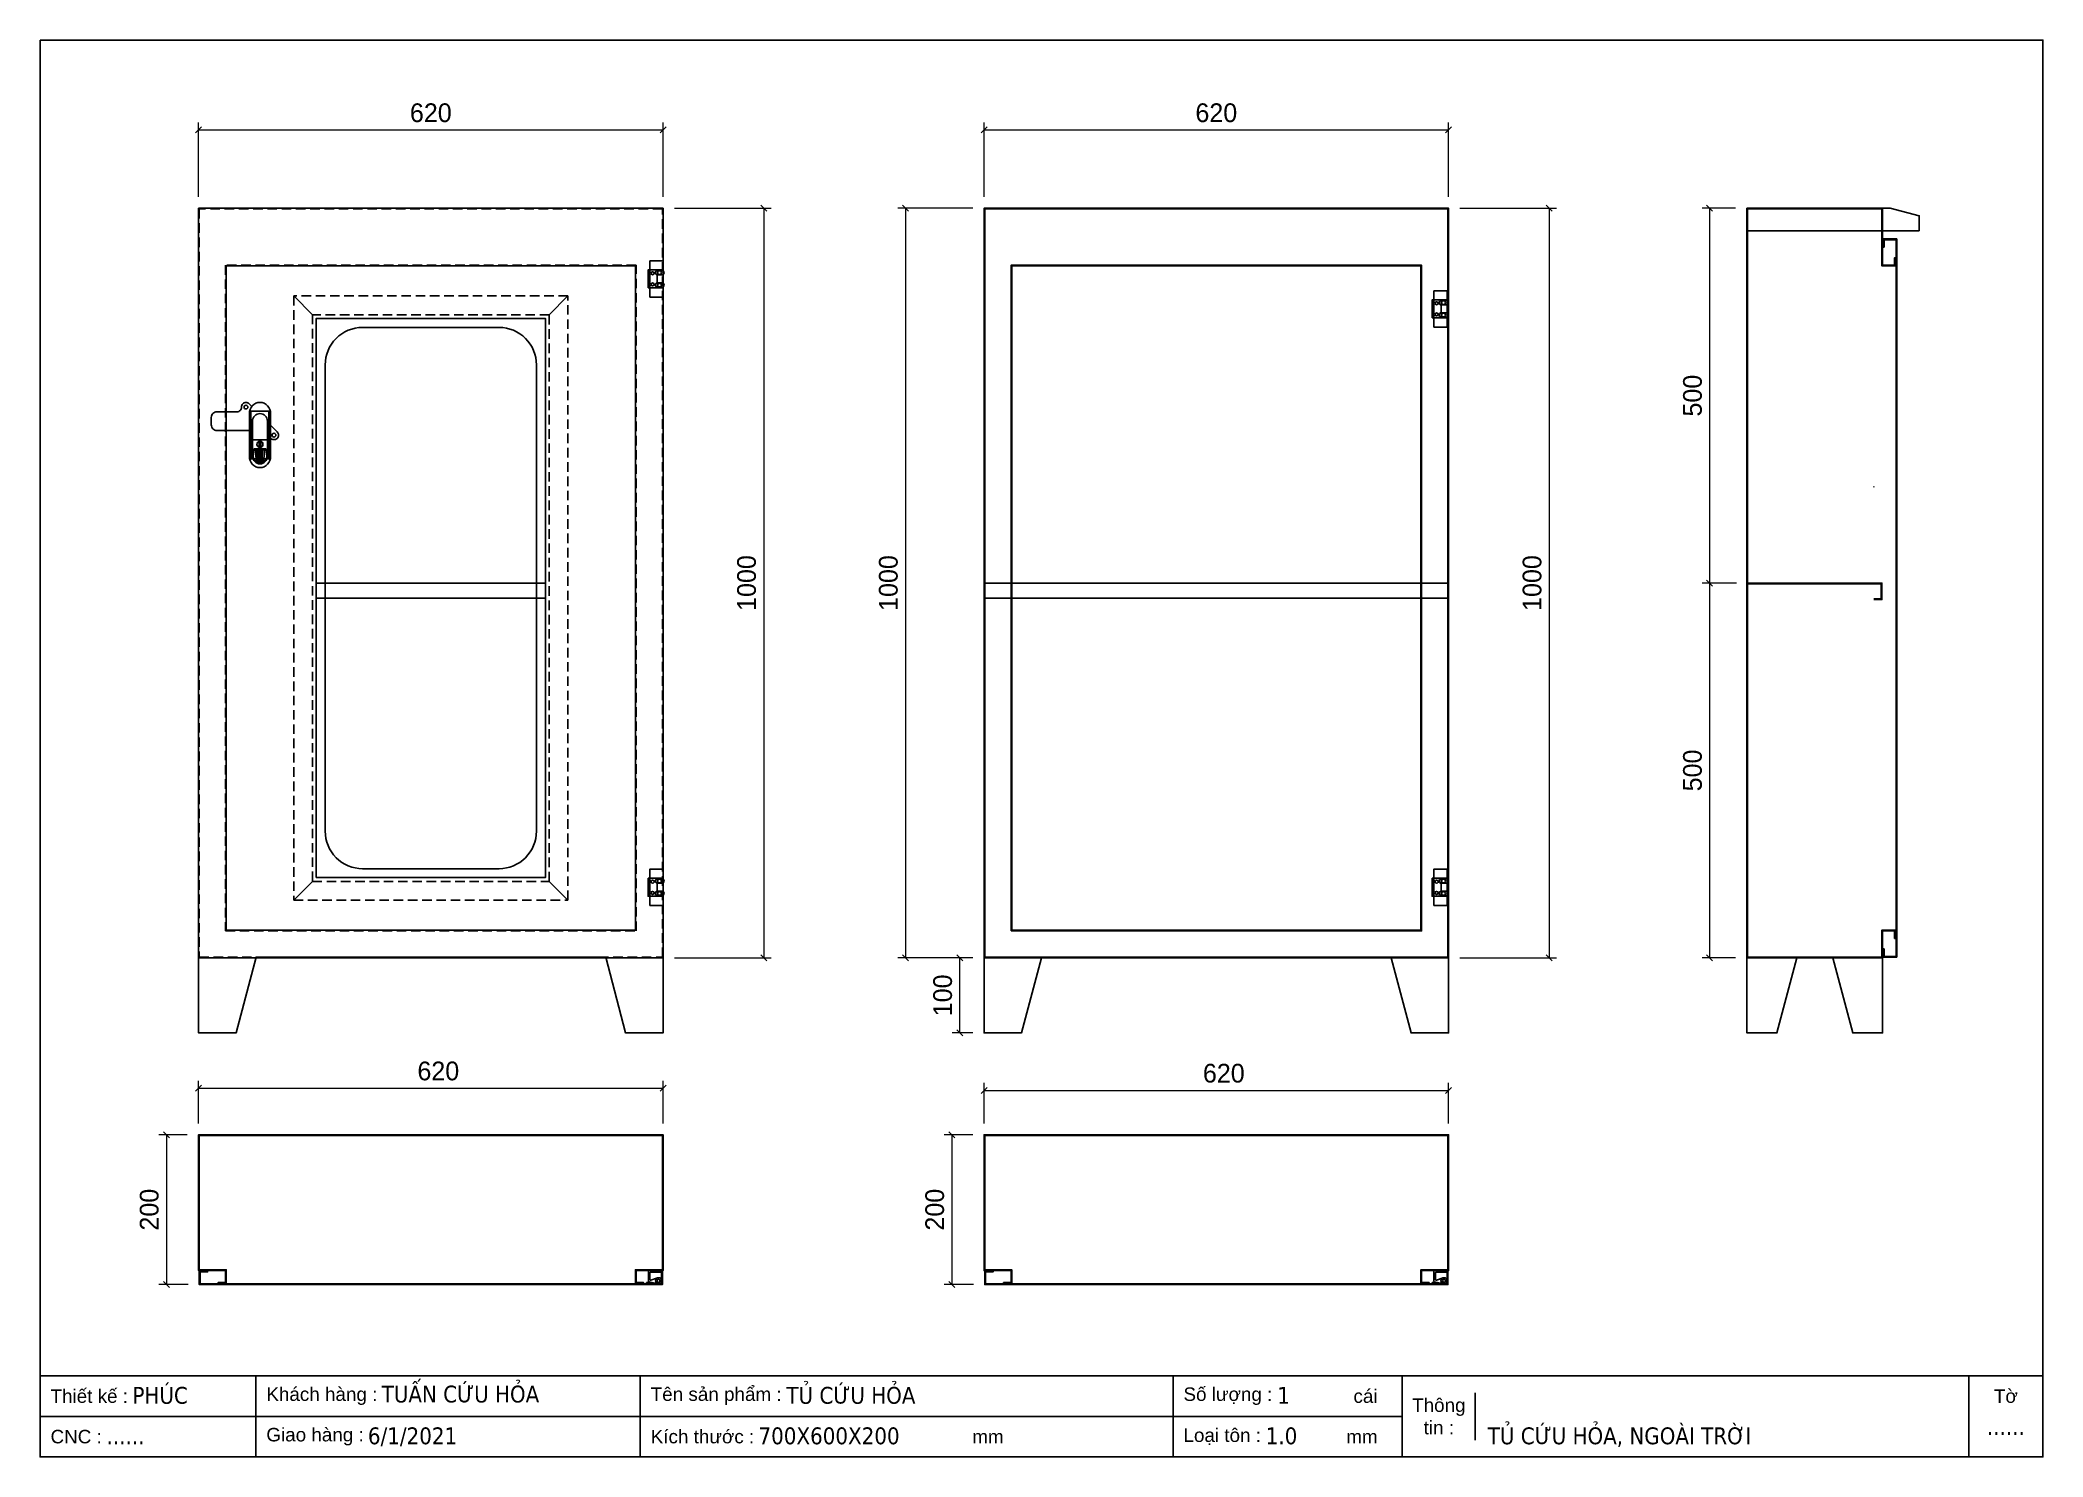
# Model space of a CAD drawing. Header units: millimetres. Extents: x 0 to 2673, y 0 to 1890.
import ezdxf
from ezdxf.enums import TextEntityAlignment as Align

# ---------------------------------------------------------------- set-up
doc = ezdxf.new("R2010")
doc.units = ezdxf.units.MM
doc.linetypes.add('HIDDENX2', pattern=[19.05, 12.7, -6.35])
for name, color, linetype in [('DIM', 253, 'Continuous'), ('FIRE PROTECTION', 1, 'Continuous'), ('Ghi chu', 7, 'Continuous')]:
    doc.layers.add(name, color=color, linetype=linetype)
doc.styles.add('Arial', font='arial.ttf')
doc.styles.add('Tahoma (Input Text)', font='tahoma.ttf')
doc.dimstyles.new('Dim-25', dxfattribs={"dimtxt": 25, "dimasz": 8, "dimexe": 10, "dimexo": 15, "dimgap": 10, "dimtad": 1, "dimdec": 0, "dimtxsty": 'Standard', "dimblk": 'OBLIQUE', "dimcen": 10, "dimclrd": 5, "dimclre": 5, "dimclrt": 3, "dimazin": 3, "dimtfac": 1, "dimtdec": 0, "dimtmove": 0, "dimatfit": 3, "dimldrblk": 'OBLIQUE', "dimlwd": 9, "dimlwe": 9})

# ---------------------------------------------------------------- blocks, each defined once
blk = doc.blocks.new('khungtenAsean2')
at = {"color": 7}
for p, q in [((2970, -1980), (0, -1980)), ((320, -1980), (320, -2100)), ((890, -1980), (890, -2100)), ((1680, -1980), (1680, -2100)), ((2020, -1980), (2020, -2100)), ((2860, -1980), (2860, -2100)), ((2128.3, -2005), (2128.3, -2075)), ((2020, -2040), (0, -2040))]:
    blk.add_line(p, q, dxfattribs=at)
blk.add_lwpolyline([(0, 0), (2970, 0), (2970, -2100), (0, -2100)], close=True, dxfattribs=at)
at = {"color": 2, "char_height": 20, "style": 'Arial'}
for s, insert, width, attachment_point in [('  Thiết kế :', (0, -2010), 917.634, 4), ('  Khách hàng :', (320, -2010), 917.634, 4), ('  Tên sản phẩm :', (890, -2010), 917.634, 4), ('  Số lượng :', (1680, -2010), 917.634, 4), ('cái', (1947.6, -2010), 917.634, 4), ('Thông\\Ptin :', (2074.2, -2040), 108.311, 5), ('Tờ', (2915, -2010), 110, 5), ('  CNC :', (0, -2070), 917.634, 4), ('  Giao hàng :', (320, -2070), 917.634, 4), ('  Kích thước :', (890, -2070), 917.634, 4), ('mm', (1382.3, -2070), 917.634, 4), ('  Loại tôn :', (1680, -2070), 917.634, 4), ('mm', (1936.9, -2070), 917.634, 4)]:
    blk.add_mtext(s, dxfattribs=dict(at, insert=insert, width=width, attachment_point=attachment_point))
at = {"color": 1, "style": 'Tahoma (Input Text)', "flags": 8}
for tag, p in [('#01', (137.1, -2021.3)), ('#03', (506.6, -2019.3)), ('#05', (1106.6, -2021.3)), ('#07', (1834.7, -2021.3)), ('#09', (2146.7, -2021.3)), ('#02', (98.5, -2081.3)), ('#04', (486.1, -2081.3)), ('#06', (1065.3, -2081.3)), ('#08', (1817.4, -2081.3)), ('#10', (2146.7, -2081.3))]:
    blk.add_attdef(tag, p, '', height=25, dxfattribs=at)
blk.add_attdef('#11', text='', height=25, dxfattribs=at).set_placement((2915, -2067.3), align=Align.CENTER)
blk = doc.blocks.new('*D1')
at = {"color": 0, "linetype": 'ByBlock', "lineweight": -2}
for p, q in [((1263.8, 1774.2), (1255.8, 1766.2)), ((1875.8, 1766.2), (1883.8, 1774.2))]:
    blk.add_line(p, q, dxfattribs=at)
at = {"layer": 'Defpoints', "color": 0, "transparency": 16777216}
for p in [(1879.8, 1770.2), (1259.8, 1665.7), (1879.8, 1665.7)]:
    blk.add_point(p, dxfattribs=at)
at = {"layer": 'DIM', "color": 5, "lineweight": 9, "transparency": 16777216}
for p, q in [((1259.8, 1680.7), (1259.8, 1780.2)), ((1259.8, 1770.2), (1879.8, 1770.2)), ((1879.8, 1680.7), (1879.8, 1780.2))]:
    blk.add_line(p, q, dxfattribs=at)
at = {"layer": 'DIM', "color": 3, "transparency": 16777216, "insert": (1569.8, 1792.9), "char_height": 25, "attachment_point": 5}
blk.add_mtext('620', dxfattribs=at)
blk = doc.blocks.new('_Oblique')
at = {"color": 0, "linetype": 'ByBlock', "lineweight": -2}
blk.add_line((-0.5, -0.5), (0.5, 0.5), dxfattribs=at)
blk = doc.blocks.new('*D2')
at = {"color": 0, "linetype": 'ByBlock', "lineweight": -2}
for p, q in [((2018, 1661.7), (2010, 1669.7)), ((2010, 669.7), (2018, 661.7))]:
    blk.add_line(p, q, dxfattribs=at)
at = {"layer": 'Defpoints', "color": 0, "transparency": 16777216}
for p in [(1879.8, 1665.7), (1879.8, 665.7), (2014, 665.7)]:
    blk.add_point(p, dxfattribs=at)
at = {"layer": 'DIM', "color": 5, "lineweight": 9, "transparency": 16777216}
for p, q in [((1894.8, 1665.7), (2024, 1665.7)), ((2014, 1665.7), (2014, 665.7)), ((1894.8, 665.7), (2024, 665.7))]:
    blk.add_line(p, q, dxfattribs=at)
at = {"layer": 'DIM', "color": 3, "transparency": 16777216, "insert": (1991.3, 1165.7), "char_height": 25, "attachment_point": 5, "rotation": 90}
blk.add_mtext('1000', dxfattribs=at)
blk = doc.blocks.new('ovan6x9')
at = {"color": 2}
for p, q in [((2, 6), (8, 6)), ((2, 0), (8, 0))]:
    blk.add_line(p, q, dxfattribs=at)
for centre, start, end in [((2, 3), 90, 270), ((8, 3), 270, 90)]:
    blk.add_arc(centre, 3, start, end, dxfattribs=at)
blk = doc.blocks.new('HL036-1-2')
at = {"layer": 'Ghi chu', "color": 1}
for p, q in [((-3, 17.8), (-18.9, 17.8)), ((-18.9, 15.8), (-18.9, 17.8)), ((-12.1, 15.8), (-18.9, 15.8)), ((-16.4, 1), (-16.4, 14)), ((-15.6, 15), (-3.9, 17.7)), ((0, 0), (-15.4, 0)), ((-14.4, 3), (-14.4, 11.9)), ((0, 2), (-13.4, 2)), ((-13.1, 12.8), (-4.3, 9.8)), ((-6.2, 2), (-6.2, 0)), ((-1.2, 2), (-1.2, 0)), ((0, 0), (0, 2))]:
    blk.add_line(p, q, dxfattribs=at)
for radius in [4.1, 2.1]:
    blk.add_circle((-3, 13.7), radius, dxfattribs=at)
for centre, start, end in [((-15.4, 14), 102.9616, 180), ((-15.4, 1), 180, 270), ((-13.4, 11.9), 71.3254, 180), ((-13.4, 3), 180, 270)]:
    blk.add_arc(centre, 1, start, end, dxfattribs=at)
blk = doc.blocks.new('HL036-1-1')
at = {"color": 1}
blk.add_line((9.5, 36.2), (9.5, 12.2), dxfattribs=at)
for points in [[(-2.5, 12.2), (17.5, 12.2), (17.5, 36.2), (-2.5, 36.2)], [(0, 48.5), (17.5, 48.5), (17.5, 0), (0, 0)]]:
    blk.add_lwpolyline(points, close=True, dxfattribs=at)
for centre, radius in [((3.5, 31.8), 2), ((12.7, 32.5), 2.5), ((3.5, 16.8), 2), ((12.7, 16), 2.5)]:
    blk.add_circle(centre, radius, dxfattribs=at)
blk = doc.blocks.new('*D3')
at = {"color": 0, "linetype": 'ByBlock', "lineweight": -2}
for p, q in [((1263.8, 492.9), (1255.8, 484.9)), ((1875.8, 484.9), (1883.8, 492.9))]:
    blk.add_line(p, q, dxfattribs=at)
at = {"layer": 'Defpoints', "color": 0, "transparency": 16777216}
for p in [(1879.8, 488.9), (1259.8, 429.8), (1879.8, 429.8)]:
    blk.add_point(p, dxfattribs=at)
at = {"layer": 'DIM', "color": 5, "lineweight": 9, "transparency": 16777216}
for p, q in [((1259.8, 444.8), (1259.8, 498.9)), ((1259.8, 488.9), (1879.8, 488.9)), ((1879.8, 444.8), (1879.8, 498.9))]:
    blk.add_line(p, q, dxfattribs=at)
at = {"layer": 'DIM', "color": 3, "transparency": 16777216, "insert": (1579.8, 511.7), "char_height": 25, "attachment_point": 5}
blk.add_mtext('620', dxfattribs=at)
blk = doc.blocks.new('*D4')
at = {"color": 0, "linetype": 'ByBlock', "lineweight": -2}
for p, q in [((1220.8, 425.8), (1212.8, 433.8)), ((1212.8, 233.8), (1220.8, 225.8))]:
    blk.add_line(p, q, dxfattribs=at)
at = {"layer": 'Defpoints', "color": 0, "transparency": 16777216}
for p in [(1259.8, 429.8), (1216.8, 229.8), (1260.8, 229.8)]:
    blk.add_point(p, dxfattribs=at)
at = {"layer": 'DIM', "color": 5, "lineweight": 9, "transparency": 16777216}
for p, q in [((1244.8, 429.8), (1206.8, 429.8)), ((1216.8, 429.8), (1216.8, 229.8)), ((1245.8, 229.8), (1206.8, 229.8))]:
    blk.add_line(p, q, dxfattribs=at)
at = {"layer": 'DIM', "color": 3, "transparency": 16777216, "insert": (1194.1, 329.8), "char_height": 25, "attachment_point": 5, "rotation": 90}
blk.add_mtext('200', dxfattribs=at)
blk = doc.blocks.new('*D5')
at = {"color": 0, "linetype": 'ByBlock', "lineweight": -2}
for p, q in [((215.5, 1774.2), (207.5, 1766.2)), ((827.5, 1766.2), (835.5, 1774.2))]:
    blk.add_line(p, q, dxfattribs=at)
at = {"layer": 'Defpoints', "color": 0, "transparency": 16777216}
for p in [(831.5, 1770.2), (211.5, 1665.7), (831.5, 1665.7)]:
    blk.add_point(p, dxfattribs=at)
at = {"layer": 'DIM', "color": 5, "lineweight": 9, "transparency": 16777216}
for p, q in [((211.5, 1680.7), (211.5, 1780.2)), ((211.5, 1770.2), (831.5, 1770.2)), ((831.5, 1680.7), (831.5, 1780.2))]:
    blk.add_line(p, q, dxfattribs=at)
at = {"layer": 'DIM', "color": 3, "transparency": 16777216, "insert": (521.5, 1792.9), "char_height": 25, "attachment_point": 5}
blk.add_mtext('620', dxfattribs=at)
blk = doc.blocks.new('*D6')
at = {"color": 0, "linetype": 'ByBlock', "lineweight": -2}
for p, q in [((969.8, 1661.7), (961.8, 1669.7)), ((961.8, 669.7), (969.8, 661.7))]:
    blk.add_line(p, q, dxfattribs=at)
at = {"layer": 'Defpoints', "color": 0, "transparency": 16777216}
for p in [(831.5, 1665.7), (831.5, 665.7), (965.8, 665.7)]:
    blk.add_point(p, dxfattribs=at)
at = {"layer": 'DIM', "color": 5, "lineweight": 9, "transparency": 16777216}
for p, q in [((846.5, 1665.7), (975.8, 1665.7)), ((965.8, 1665.7), (965.8, 665.7)), ((846.5, 665.7), (975.8, 665.7))]:
    blk.add_line(p, q, dxfattribs=at)
at = {"layer": 'DIM', "color": 3, "transparency": 16777216, "insert": (943, 1165.7), "char_height": 25, "attachment_point": 5, "rotation": 90}
blk.add_mtext('1000', dxfattribs=at)
blk = doc.blocks.new('*D7')
at = {"color": 0, "linetype": 'ByBlock', "lineweight": -2}
for p, q in [((215.5, 495.9), (207.5, 487.9)), ((827.5, 487.9), (835.5, 495.9))]:
    blk.add_line(p, q, dxfattribs=at)
at = {"layer": 'Defpoints', "color": 0, "transparency": 16777216}
for p in [(831.5, 491.9), (211.5, 429.8), (831.5, 429.8)]:
    blk.add_point(p, dxfattribs=at)
at = {"layer": 'DIM', "color": 5, "lineweight": 9, "transparency": 16777216}
for p, q in [((211.5, 444.8), (211.5, 501.9)), ((211.5, 491.9), (831.5, 491.9)), ((831.5, 444.8), (831.5, 501.9))]:
    blk.add_line(p, q, dxfattribs=at)
at = {"layer": 'DIM', "color": 3, "transparency": 16777216, "insert": (531.5, 514.7), "char_height": 25, "attachment_point": 5}
blk.add_mtext('620', dxfattribs=at)
blk = doc.blocks.new('*D8')
at = {"color": 0, "linetype": 'ByBlock', "lineweight": -2}
for p, q in [((172.6, 425.8), (164.6, 433.8)), ((164.6, 233.8), (172.6, 225.8))]:
    blk.add_line(p, q, dxfattribs=at)
at = {"layer": 'Defpoints', "color": 0, "transparency": 16777216}
for p in [(211.5, 429.8), (168.6, 229.8), (212.5, 229.8)]:
    blk.add_point(p, dxfattribs=at)
at = {"layer": 'DIM', "color": 5, "lineweight": 9, "transparency": 16777216}
for p, q in [((196.5, 429.8), (158.6, 429.8)), ((168.6, 429.8), (168.6, 229.8)), ((197.5, 229.8), (158.6, 229.8))]:
    blk.add_line(p, q, dxfattribs=at)
at = {"layer": 'DIM', "color": 3, "transparency": 16777216, "insert": (145.8, 329.8), "char_height": 25, "attachment_point": 5, "rotation": 90}
blk.add_mtext('200', dxfattribs=at)
blk = doc.blocks.new('*D9')
at = {"color": 0, "linetype": 'ByBlock', "lineweight": -2}
for p, q in [((2232.1, 1661.7), (2224.1, 1669.7)), ((2224.1, 1169.7), (2232.1, 1161.7))]:
    blk.add_line(p, q, dxfattribs=at)
at = {"layer": 'Defpoints', "color": 0, "transparency": 16777216}
for p in [(2277.9, 1665.7), (2228.1, 1165.7), (2277.9, 1165.7)]:
    blk.add_point(p, dxfattribs=at)
at = {"layer": 'DIM', "color": 5, "lineweight": 9, "transparency": 16777216}
for p, q in [((2262.9, 1665.7), (2218.1, 1665.7)), ((2228.1, 1665.7), (2228.1, 1165.7)), ((2262.9, 1165.7), (2218.1, 1165.7))]:
    blk.add_line(p, q, dxfattribs=at)
at = {"layer": 'DIM', "color": 3, "transparency": 16777216, "insert": (2205.4, 1415.7), "char_height": 25, "attachment_point": 5, "rotation": 90}
blk.add_mtext('500', dxfattribs=at)
blk = doc.blocks.new('*D10')
at = {"color": 0, "linetype": 'ByBlock', "lineweight": -2}
for p, q in [((2232.1, 1161.7), (2224.1, 1169.7)), ((2224.1, 669.7), (2232.1, 661.7))]:
    blk.add_line(p, q, dxfattribs=at)
at = {"layer": 'Defpoints', "color": 0, "transparency": 16777216}
for p in [(2278.9, 1165.7), (2228.1, 665.7), (2277.9, 665.7)]:
    blk.add_point(p, dxfattribs=at)
at = {"layer": 'DIM', "color": 5, "lineweight": 9, "transparency": 16777216}
for p, q in [((2263.9, 1165.7), (2218.1, 1165.7)), ((2228.1, 1165.7), (2228.1, 665.7)), ((2262.9, 665.7), (2218.1, 665.7))]:
    blk.add_line(p, q, dxfattribs=at)
at = {"layer": 'DIM', "color": 3, "transparency": 16777216, "insert": (2205.4, 915.7), "char_height": 25, "attachment_point": 5, "rotation": 90}
blk.add_mtext('500', dxfattribs=at)
blk = doc.blocks.new('AB301-3-1')
at = {"linetype": 'Continuous'}
h = blk.add_hatch(dxfattribs=at)
h.set_pattern_fill('ACAD_ISO09W100', color=1, scale=0.2)
h.set_pattern_definition([(0, (-368.0181, 431.8814), (0, 1), [4.8, -0.6, 1.2, -0.6, 1.2, -0.6])])
h.paths.add_polyline_path([(-4.1, -55, 0.118404), (0, -56, 0.118404), (4.1, -55), (7, -38.5), (-7, -38.5)])
at = {"color": 1, "linetype": 'Continuous'}
for p, q in [((-10, -25), (10, -25)), ((-7, -38.5), (7, -38.5)), ((-7, -38.5), (-4.1, -55)), ((7, -38.5), (4.1, -55))]:
    blk.add_line(p, q, dxfattribs=at)
for points in [[(-14, -12.5), (-57.5, -12.5, -0.414214), (-65, -5), (-65, 5, -0.414214), (-57.5, 12.5), (-30.7, 12.5, 0.414214), (-24.7, 18.5), (-24.7, 18.7)], [(-24.7, 18.7, -0.198912), (-23, 23), (-23, 23, -0.414214), (-14.5, 23), (-11, 19.5)], [(14, -5.5), (23, -14.5, -0.414214), (23, -23), (23, -23, -0.451305), (14, -22.4, -0.381561)]]:
    blk.add_lwpolyline(points, format="xyb", dxfattribs=at)
for points in [[(0, 25), (0, 25, -0.428242), (14, 10), (14, -47, -0.428242), (0, -62), (0, -62, -0.428242), (-14, -47), (-14, 10, -0.428242)], [(0, 10, -0.414214), (10, 0), (10, -47, -0.414214), (0, -57, -0.414214), (-10, -47), (-10, 0, -0.414214)], [(9, -39), (9, -47, -0.414214), (0, -56, -0.414214), (-9, -47), (-9, -39, -0.414214), (-7, -37), (7, -37, -0.414214)]]:
    blk.add_lwpolyline(points, format="xyb", close=True, dxfattribs=at)
blk.add_lwpolyline([(-1, -28), (1, -28), (1, -34), (-1, -34)], close=True, dxfattribs=at)
for centre, radius in [((-18.7, 18.7), 2.5), ((18.7, -18.7), 2.5), ((0, -31), 4)]:
    blk.add_circle(centre, radius, dxfattribs=at)
blk = doc.blocks.new('*D11')
at = {"color": 0, "linetype": 'ByBlock', "lineweight": -2}
for p, q in [((1158.9, 1661.7), (1150.9, 1669.7)), ((1150.9, 669.7), (1158.9, 661.7))]:
    blk.add_line(p, q, dxfattribs=at)
at = {"layer": 'Defpoints', "color": 0, "transparency": 16777216}
for p in [(1259.8, 1665.7), (1154.9, 665.7), (1259.8, 665.7)]:
    blk.add_point(p, dxfattribs=at)
at = {"layer": 'DIM', "color": 5, "lineweight": 9, "transparency": 16777216}
for p, q in [((1244.8, 1665.7), (1144.9, 1665.7)), ((1154.9, 1665.7), (1154.9, 665.7)), ((1244.8, 665.7), (1144.9, 665.7))]:
    blk.add_line(p, q, dxfattribs=at)
at = {"layer": 'DIM', "color": 3, "transparency": 16777216, "insert": (1132.2, 1165.7), "char_height": 25, "attachment_point": 5, "rotation": 90}
blk.add_mtext('1000', dxfattribs=at)
blk = doc.blocks.new('*D12')
at = {"color": 0, "linetype": 'ByBlock', "lineweight": -2}
for p, q in [((1231.5, 661.7), (1223.5, 669.7)), ((1223.5, 569.7), (1231.5, 561.7))]:
    blk.add_line(p, q, dxfattribs=at)
at = {"layer": 'Defpoints', "color": 0, "transparency": 16777216}
for p in [(1227.5, 665.7), (1259.8, 665.7), (1259.8, 565.7)]:
    blk.add_point(p, dxfattribs=at)
at = {"layer": 'DIM', "color": 5, "lineweight": 9, "transparency": 16777216}
for p, q in [((1244.8, 665.7), (1217.5, 665.7)), ((1227.5, 565.7), (1227.5, 665.7)), ((1244.8, 565.7), (1217.5, 565.7))]:
    blk.add_line(p, q, dxfattribs=at)
at = {"layer": 'DIM', "color": 3, "transparency": 16777216, "insert": (1204.7, 615.7), "char_height": 25, "attachment_point": 5, "rotation": 90}
blk.add_mtext('100', dxfattribs=at)

msp = doc.modelspace()

# ---------------------------------------------------------------- linework, layer by layer
for p, q in [((338.5, 1548.7), (363.5, 1523.7)), ((679.5, 1523.7), (704.5, 1548.7)), ((704.5, 1548.7), (679.5, 1523.7)), ((2447.1, 1294.7), (2447.1, 1293.7)), ((363.5, 767.7), (338.5, 742.7)), ((338.5, 742.7), (363.5, 767.7)), ((679.5, 767.7), (704.5, 742.7)), ((679.5, 767.7), (704.5, 742.7)), ((704.5, 742.7), (679.5, 767.7)), ((2344.6, 665.7), (2392.4, 665.7))]:
    msp.add_line(p, q)
for points in [[(211.5, 665.7), (831.5, 665.7), (831.5, 1665.7), (211.5, 1665.7)], [(1259.8, 665.7), (1879.8, 665.7), (1879.8, 1665.7), (1259.8, 1665.7)], [(1260.8, 666.7), (1878.8, 666.7), (1878.8, 1664.7), (1260.8, 1664.7)], [(248.5, 702.7), (794.5, 702.7), (794.5, 1588.7), (248.5, 1588.7)], [(1295.8, 701.7), (1843.8, 701.7), (1843.8, 1589.7), (1295.8, 1589.7)], [(1296.8, 702.7), (1842.8, 702.7), (1842.8, 1588.7), (1296.8, 1588.7)], [(1260.8, 1145.7), (1878.8, 1145.7), (1878.8, 1165.7), (1260.8, 1165.7)]]:
    msp.add_lwpolyline(points, close=True)
at = {"linetype": 'HIDDENX2'}
for points in [[(212.5, 666.7), (830.5, 666.7), (830.5, 1664.7), (212.5, 1664.7)], [(247.5, 701.7), (795.5, 701.7), (795.5, 1589.7), (247.5, 1589.7)], [(338.5, 742.7), (704.5, 742.7), (704.5, 1548.7), (338.5, 1548.7)], [(363.5, 767.7), (679.5, 767.7), (679.5, 1523.7), (363.5, 1523.7)]]:
    msp.add_lwpolyline(points, close=True, dxfattribs=at)
at = {"color": 7}
for points in [[(2476.1, 1599.7), (2476.1, 1588.7), (2458.1, 1588.7), (2458.1, 1664.7), (2278.9, 1664.7), (2278.9, 666.7), (2458.1, 666.7), (2458.1, 702.7), (2476.1, 702.7), (2476.1, 691.7), (2475.1, 691.7), (2475.1, 701.7), (2459.1, 701.7), (2459.1, 665.7), (2277.9, 665.7), (2277.9, 1665.7), (2459.1, 1665.7), (2459.1, 1589.7), (2475.1, 1589.7), (2475.1, 1599.7)], [(2460.9, 1613.7), (2460.9, 1623.7), (2476.9, 1623.7), (2476.9, 667.7), (2460.9, 667.7), (2460.9, 677.7), (2459.9, 677.7), (2459.9, 666.7), (2477.9, 666.7), (2477.9, 1624.7), (2459.9, 1624.7), (2459.9, 1613.7)], [(805.5, 231.6), (794.5, 231.6), (794.5, 249.6), (830.5, 249.6), (830.5, 428.8), (212.5, 428.8), (212.5, 249.6), (248.5, 249.6), (248.5, 231.6), (237.5, 231.6), (237.5, 232.6), (247.5, 232.6), (247.5, 248.6), (211.5, 248.6), (211.5, 429.8), (831.5, 429.8), (831.5, 248.6), (795.5, 248.6), (795.5, 232.6), (805.5, 232.6)], [(1853.8, 231.6), (1842.8, 231.6), (1842.8, 249.6), (1878.8, 249.6), (1878.8, 428.8), (1260.8, 428.8), (1260.8, 249.6), (1296.8, 249.6), (1296.8, 231.6), (1285.8, 231.6), (1285.8, 232.6), (1295.8, 232.6), (1295.8, 248.6), (1259.8, 248.6), (1259.8, 429.8), (1879.8, 429.8), (1879.8, 248.6), (1843.8, 248.6), (1843.8, 232.6), (1853.8, 232.6)], [(819.5, 246.8), (829.5, 246.8), (829.5, 230.8), (213.5, 230.8), (213.5, 246.8), (223.5, 246.8), (223.5, 247.8), (212.5, 247.8), (212.5, 229.8), (830.5, 229.8), (830.5, 247.8), (819.5, 247.8)], [(1867.8, 246.8), (1877.8, 246.8), (1877.8, 230.8), (1261.8, 230.8), (1261.8, 246.8), (1271.8, 246.8), (1271.8, 247.8), (1260.8, 247.8), (1260.8, 229.8), (1878.8, 229.8), (1878.8, 247.8), (1867.8, 247.8)]]:
    msp.add_lwpolyline(points, close=True, dxfattribs=at)
at = {"color": 4}
msp.add_lwpolyline([(368.5, 772.7), (674.5, 772.7), (674.5, 1518.7), (368.5, 1518.7)], close=True, dxfattribs=at)
at = {"color": 2}
msp.add_lwpolyline([(430.5, 784.7), (612.5, 784.7, 0.414214), (662.5, 834.7), (662.5, 1456.7, 0.414214), (612.5, 1506.7), (430.5, 1506.7, 0.414214), (380.5, 1456.7), (380.5, 834.7, 0.414214)], format="xyb", close=True, dxfattribs=at)
at = {"color": 2, "linetype": 'Continuous'}
msp.add_lwpolyline([(281.5, 1394.9), (305.5, 1394.9), (305.5, 1331.4), (281.5, 1331.4)], close=True, dxfattribs=at)
for points in [[(674.5, 1165.7), (368.5, 1165.7)], [(2278.9, 1165.7), (2458.1, 1165.7), (2458.1, 1143.7), (2447.1, 1143.7)], [(2278.9, 1164.7), (2457.1, 1164.7), (2457.1, 1144.7), (2447.1, 1144.7)], [(368.5, 1145.7), (674.5, 1145.7)], [(311.5, 665.7), (211.5, 665.7), (211.5, 565.7), (261.5, 565.7), (288.2, 666.7), (754.9, 666.7), (781.5, 565.7), (831.5, 565.7), (831.5, 665.7), (731.5, 665.7)], [(1359.8, 665.7), (1259.8, 665.7), (1259.8, 565.7), (1309.8, 565.7), (1336.5, 665.7), (1803.1, 665.7), (1829.8, 565.7), (1879.8, 565.7), (1879.8, 665.7), (1779.8, 665.7)], [(2344.6, 665.7), (2277.9, 665.7), (2277.9, 565.7), (2317.9, 565.7), (2344.6, 665.7)], [(2392.4, 665.7), (2459.1, 665.7), (2459.1, 565.7), (2419.1, 565.7), (2392.4, 665.7)]]:
    msp.add_lwpolyline(points)
at = {"layer": 'FIRE PROTECTION', "linetype": 'Continuous'}
msp.add_lwpolyline([(2507.9, 1635.7), (2277.9, 1635.7), (2277.9, 1665.7), (2469.1, 1665.7), (2507.9, 1655.7)], close=True, dxfattribs=at)

# ---------------------------------------------------------------- block references
at = {"color": 7}
ref = msp.add_blockref('khungtenAsean2', (0, 1890), dxfattribs=dict(at, xscale=0.900000000023283, yscale=0.900000000023283, zscale=0.900000000023283))
ref.add_attrib('#11', '......', dxfattribs={"color": 1, "height": 22.5, "style": 'Tahoma (Input Text)'}).set_placement((2623.5, 29.4), align=Align.CENTER)
ref.add_attrib('#10', 'TỦ CỨU HỎA, NGOÀI TRỜI', (1932, 16.9), dxfattribs={"color": 1, "height": 22.5, "style": 'Tahoma (Input Text)'})
ref.add_attrib('#08', '1.0', (1635.7, 16.9), dxfattribs={"color": 1, "height": 22.5, "style": 'Tahoma (Input Text)'})
ref.add_attrib('#07', '1', (1651.2, 70.9), dxfattribs={"color": 1, "height": 22.5, "style": 'Tahoma (Input Text)'})
ref.add_attrib('#06', '700X600X200', (958.8, 16.9), dxfattribs={"color": 1, "height": 22.5, "style": 'Tahoma (Input Text)'})
ref.add_attrib('#05', 'TỦ CỨU HỎA', (996, 70.9), dxfattribs={"color": 1, "height": 22.5, "style": 'Tahoma (Input Text)'})
ref.add_attrib('#04', '6/1/2021', (437.5, 16.9), dxfattribs={"color": 1, "height": 22.5, "style": 'Tahoma (Input Text)'})
ref.add_attrib('#03', 'TUẤN CỨU HỎA', (455.9, 72.6), dxfattribs={"color": 1, "height": 22.5, "style": 'Tahoma (Input Text)'})
ref.add_attrib('#02', '......', (88.6, 16.9), dxfattribs={"color": 1, "height": 22.5, "style": 'Tahoma (Input Text)'})
ref.add_attrib('#01', 'PHÚC', (123.3, 70.9), dxfattribs={"color": 1, "height": 22.5, "style": 'Tahoma (Input Text)'})
for name, p in [('HL036-1-1', (814, 1547.2)), ('ovan6x9', (821.7, 1576.7)), ('ovan6x9', (821.7, 1560.2)), ('HL036-1-1', (1860.3, 1507.2)), ('ovan6x9', (1868, 1536.7)), ('ovan6x9', (1868, 1520.2)), ('AB301-3-1', (293.5, 1381.7))]:
    msp.add_blockref(name, p, dxfattribs=at)
at = {"color": 7, "xscale": -1, "rotation": 180}
for name, p in [('HL036-1-1', (814, 784.2)), ('HL036-1-1', (1860.3, 784.2)), ('ovan6x9', (821.7, 771.2)), ('ovan6x9', (821.7, 754.7)), ('ovan6x9', (1868, 771.2)), ('ovan6x9', (1868, 754.7)), ('HL036-1-2', (828.4, 248.6)), ('HL036-1-2', (1876.7, 248.6))]:
    msp.add_blockref(name, p, dxfattribs=at)

# ---------------------------------------------------------------- dimensions: what is measured, and where the dimension line sits
at = {"layer": 'DIM'}
for base, p1, p2, picture, middle in [((831.5, 1770.2), (211.5, 1665.7), (831.5, 1665.7), '*D5', (521.5, 1792.9)), ((1879.8, 1770.2), (1259.8, 1665.7), (1879.8, 1665.7), '*D1', (1569.8, 1792.9))]:
    dim = msp.add_linear_dim(base=base, p1=p1, p2=p2, dimstyle='Dim-25', dxfattribs=at)
    dim.commit()
    dim.dimension.update_dxf_attribs({"geometry": picture, "text_midpoint": middle})
for base, p1, p2, picture, middle in [((965.8, 665.7), (831.5, 1665.7), (831.5, 665.7), '*D6', (943, 1165.7)), ((1154.9, 665.7), (1259.8, 1665.7), (1259.8, 665.7), '*D11', (1132.2, 1165.7)), ((2014, 665.7), (1879.8, 1665.7), (1879.8, 665.7), '*D2', (1991.3, 1165.7)), ((2228.1, 1165.7), (2277.9, 1665.7), (2277.9, 1165.7), '*D9', (2205.4, 1415.7)), ((2228.1, 665.7), (2278.9, 1165.7), (2277.9, 665.7), '*D10', (2205.4, 915.7)), ((1227.5, 665.7), (1259.8, 565.7), (1259.8, 665.7), '*D12', (1204.7, 615.7)), ((168.6, 229.8), (211.5, 429.8), (212.5, 229.8), '*D8', (145.8, 329.8)), ((1216.8, 229.8), (1259.8, 429.8), (1260.8, 229.8), '*D4', (1194.1, 329.8))]:
    dim = msp.add_linear_dim(base=base, p1=p1, p2=p2, angle=90, dimstyle='Dim-25', dxfattribs=at)
    dim.commit()
    dim.dimension.update_dxf_attribs({"geometry": picture, "text_midpoint": middle})
for base, p1, p2, picture, middle in [((831.5, 491.9), (211.5, 429.8), (831.5, 429.8), '*D7', (531.5, 491.9)), ((1879.8, 488.9), (1259.8, 429.8), (1879.8, 429.8), '*D3', (1579.8, 488.9))]:
    dim = msp.add_linear_dim(base=base, p1=p1, p2=p2, dimstyle='Dim-25', dxfattribs=at)
    dim.commit()
    dim.dimension.update_dxf_attribs({"geometry": picture, "text_midpoint": middle, "dimtype": 160})

doc.saveas('drawing.dxf')
